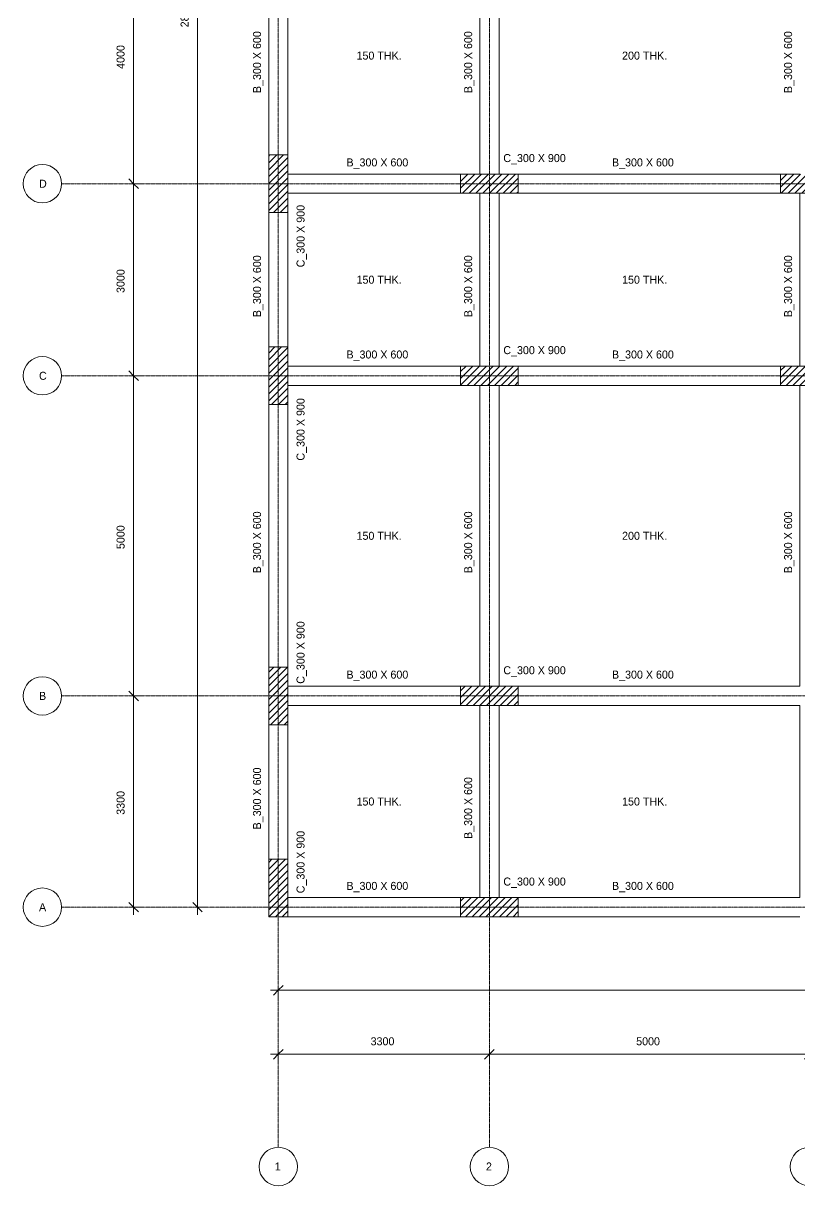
# Model space of a CAD drawing. Header units: millimetres. Extents: x -4286 to 30252, y -4651 to 32254.
# Drawn here: x -4286 to 7850, y -4651 to 13506 of the extents above; entities that cross this region are included whole.
import ezdxf

# ---------------------------------------------------------------- set-up
doc = ezdxf.new("R2010")
doc.units = ezdxf.units.MM
doc.linetypes.add('Grid Line', pattern=[22.225, 12.7, -3.175, 3.175, -3.175])
for name, color, linetype, lineweight in [('A-ANNO-DIMS', 211, 'Continuous', 9), ('A-ANNO-DIMS-50', 211, 'Continuous', 9), ('A-FLOR', 192, 'Continuous', 18), ('A-FLOR-IDEN', 11, 'Continuous', 9), ('S-BEAM', 12, 'Continuous', 18), ('S-BEAM-IDEN', 2, 'Continuous', 9), ('S-COLS', 52, 'Continuous', 18), ('S-COLS-IDEN', 171, 'Continuous', 9), ('S-GRID', 1, 'Continuous', 9), ('S-GRID-IDEN', 1, 'Continuous', 9)]:
    doc.layers.add(name, color=color, linetype=linetype, lineweight=lineweight)
doc.styles.add('JetBrains Mono', font='JetBrainsMono-VariableFont_wght.ttf', dxfattribs={"height": 125})
doc.dimstyles.new('Diagonal_-_2_5mm_JetBrains_Mono', dxfattribs={"dimscale": 304.8, "dimtxt": 176.918969, "dimasz": 0.492126, "dimexe": 0.393701, "dimexo": 0.246063, "dimgap": 0.287073, "dimtad": 1, "dimdec": 0, "dimzin": 0, "dimdsep": 46, "dimtxsty": 'JetBrains Mono', "dimblk1": 'OBLIQUE', "dimblk2": 'OBLIQUE', "dimsah": 1, "dimcen": 0.09, "dimdle": 0.393701, "dimazin": 0, "dimtfac": 1, "dimtdec": 4, "dimtix": 1, "dimtmove": 0, "dimatfit": 3, "dimfxl": 1, "dimtvp": 1, "dimtfill": 1, "dimtolj": 1, "dimtzin": 0, "dimarcsym": 2})
pattern_1 = [(45, (0, 0), (-53.033, 53.033), [])]

# ---------------------------------------------------------------- blocks, each defined once
blk = doc.blocks.new('Grid - M_Grid Head - Circle-24584-01 1st Floor Lvl_')
at = {"layer": 'S-GRID-IDEN'}
blk.add_circle((0, 0), 6, dxfattribs=at)
blk = doc.blocks.new('DIMBLOCK1-01 1st Floor Lvl_')
at = {"layer": 'A-ANNO-DIMS-50', "lineweight": 35, "transparency": 16777216}
for p, q in [((-300, -2597), (-225, -2522)), ((3000, -2597), (3075, -2522)), ((-300, -2597), (-375, -2672)), ((3000, -2597), (2925, -2672))]:
    blk.add_line(p, q, dxfattribs=at)
at = {"layer": 'A-ANNO-DIMS-50', "transparency": 16777216}
for p, q in [((-420, -2597), (3000, -2597)), ((-300, -2597), (-300, -2566)), ((-300, -2597), (-300, -2717)), ((3000, -2597), (3000, -2566)), ((3000, -2597), (3000, -2717))]:
    blk.add_line(p, q, dxfattribs=at)
at = {"layer": 'A-ANNO-DIMS-50', "color": 0, "transparency": 16777216, "insert": (1143, -2332), "char_height": 125, "width": 496.29, "attachment_point": 1, "line_spacing_factor": 1.102871, "style": 'JetBrains Mono', "bg_fill": 3, "box_fill_scale": 1.25, "bg_fill_color": 9, "bg_fill_true_color": 13158600, "bg_fill_transparency": 0}
blk.add_mtext('3300', dxfattribs=at)
blk = doc.blocks.new('_Oblique')
at = {"color": 0, "linetype": 'ByBlock', "lineweight": -2}
blk.add_line((-0.5, -0.5), (0.5, 0.5), dxfattribs=at)
blk = doc.blocks.new('DIMBLOCK2-01 1st Floor Lvl_')
at = {"layer": 'A-ANNO-DIMS-50', "lineweight": 35, "transparency": 16777216}
for p, q in [((3000, -2597), (3075, -2522)), ((8000, -2597), (8075, -2522)), ((3000, -2597), (2925, -2672)), ((8000, -2597), (7925, -2672))]:
    blk.add_line(p, q, dxfattribs=at)
at = {"layer": 'A-ANNO-DIMS-50', "transparency": 16777216}
for p, q in [((3000, -2597), (3000, -2566)), ((3000, -2597), (8000, -2597)), ((3000, -2597), (3000, -2717)), ((8000, -2597), (8000, -2566)), ((8000, -2597), (8000, -2717))]:
    blk.add_line(p, q, dxfattribs=at)
at = {"layer": 'A-ANNO-DIMS-50', "color": 0, "transparency": 16777216, "insert": (5293, -2332), "char_height": 125, "width": 496.29, "attachment_point": 1, "line_spacing_factor": 1.102871, "style": 'JetBrains Mono', "bg_fill": 3, "box_fill_scale": 1.25, "bg_fill_color": 9, "bg_fill_true_color": 13158600, "bg_fill_transparency": 0}
blk.add_mtext('5000', dxfattribs=at)
blk = doc.blocks.new('DIMBLOCK8-01 1st Floor Lvl_')
at = {"layer": 'A-ANNO-DIMS-50', "lineweight": 35, "transparency": 16777216}
for p, q in [((-2562, 3000), (-2637, 3075)), ((-2562, 3000), (-2487, 2925)), ((-2562, -300), (-2637, -225)), ((-2562, -300), (-2487, -375))]:
    blk.add_line(p, q, dxfattribs=at)
at = {"layer": 'A-ANNO-DIMS-50', "transparency": 16777216}
for p, q in [((-2562, 3000), (-2593, 3000)), ((-2562, -420), (-2562, 3000)), ((-2562, 3000), (-2442, 3000)), ((-2562, -300), (-2593, -300)), ((-2562, -300), (-2442, -300))]:
    blk.add_line(p, q, dxfattribs=at)
at = {"layer": 'A-ANNO-DIMS-50', "color": 0, "transparency": 16777216, "insert": (-2827, 1143), "char_height": 125, "width": 496.29, "attachment_point": 1, "rotation": 90, "line_spacing_factor": 1.102871, "style": 'JetBrains Mono', "bg_fill": 3, "box_fill_scale": 1.25, "bg_fill_color": 9, "bg_fill_true_color": 13158600, "bg_fill_transparency": 0}
blk.add_mtext('3300', dxfattribs=at)
blk = doc.blocks.new('DIMBLOCK9-01 1st Floor Lvl_')
at = {"layer": 'A-ANNO-DIMS-50', "lineweight": 35, "transparency": 16777216}
for p, q in [((-2562, 8000), (-2637, 8075)), ((-2562, 8000), (-2487, 7925)), ((-2562, 3000), (-2637, 3075)), ((-2562, 3000), (-2487, 2925))]:
    blk.add_line(p, q, dxfattribs=at)
at = {"layer": 'A-ANNO-DIMS-50', "transparency": 16777216}
for p, q in [((-2562, 8000), (-2593, 8000)), ((-2562, 3000), (-2562, 8000)), ((-2562, 8000), (-2442, 8000)), ((-2562, 3000), (-2593, 3000)), ((-2562, 3000), (-2442, 3000))]:
    blk.add_line(p, q, dxfattribs=at)
at = {"layer": 'A-ANNO-DIMS-50', "color": 0, "transparency": 16777216, "insert": (-2827, 5293), "char_height": 125, "width": 496.29, "attachment_point": 1, "rotation": 90, "line_spacing_factor": 1.102871, "style": 'JetBrains Mono', "bg_fill": 3, "box_fill_scale": 1.25, "bg_fill_color": 9, "bg_fill_true_color": 13158600, "bg_fill_transparency": 0}
blk.add_mtext('5000', dxfattribs=at)
blk = doc.blocks.new('DIMBLOCK10-01 1st Floor Lvl_')
at = {"layer": 'A-ANNO-DIMS-50', "lineweight": 35, "transparency": 16777216}
for p, q in [((-2562, 11000), (-2637, 11075)), ((-2562, 11000), (-2487, 10925)), ((-2562, 8000), (-2637, 8075)), ((-2562, 8000), (-2487, 7925))]:
    blk.add_line(p, q, dxfattribs=at)
at = {"layer": 'A-ANNO-DIMS-50', "transparency": 16777216}
for p, q in [((-2562, 11000), (-2593, 11000)), ((-2562, 8000), (-2562, 11000)), ((-2562, 11000), (-2442, 11000)), ((-2562, 8000), (-2593, 8000)), ((-2562, 8000), (-2442, 8000))]:
    blk.add_line(p, q, dxfattribs=at)
at = {"layer": 'A-ANNO-DIMS-50', "color": 0, "transparency": 16777216, "insert": (-2827, 9293), "char_height": 125, "width": 496.29, "attachment_point": 1, "rotation": 90, "line_spacing_factor": 1.102871, "style": 'JetBrains Mono', "bg_fill": 3, "box_fill_scale": 1.25, "bg_fill_color": 9, "bg_fill_true_color": 13158600, "bg_fill_transparency": 0}
blk.add_mtext('3000', dxfattribs=at)
blk = doc.blocks.new('DIMBLOCK11-01 1st Floor Lvl_')
at = {"layer": 'A-ANNO-DIMS-50', "lineweight": 35, "transparency": 16777216}
for p, q in [((-2562, 15000), (-2637, 15075)), ((-2562, 15000), (-2487, 14925)), ((-2562, 11000), (-2637, 11075)), ((-2562, 11000), (-2487, 10925))]:
    blk.add_line(p, q, dxfattribs=at)
at = {"layer": 'A-ANNO-DIMS-50', "transparency": 16777216}
for p, q in [((-2562, 15000), (-2593, 15000)), ((-2562, 11000), (-2562, 15000)), ((-2562, 15000), (-2442, 15000)), ((-2562, 11000), (-2593, 11000)), ((-2562, 11000), (-2442, 11000))]:
    blk.add_line(p, q, dxfattribs=at)
at = {"layer": 'A-ANNO-DIMS-50', "color": 0, "transparency": 16777216, "insert": (-2827, 12793), "char_height": 125, "width": 496.29, "attachment_point": 1, "rotation": 90, "line_spacing_factor": 1.102871, "style": 'JetBrains Mono', "bg_fill": 3, "box_fill_scale": 1.25, "bg_fill_color": 9, "bg_fill_true_color": 13158600, "bg_fill_transparency": 0}
blk.add_mtext('4000', dxfattribs=at)
blk = doc.blocks.new('DIMBLOCK16-01 1st Floor Lvl_')
at = {"layer": 'A-ANNO-DIMS-50', "transparency": 16777216}
for p, q in [((-1562, -420), (-1562, 27820)), ((-1562, 27700), (-1593, 27700)), ((-1562, 27700), (-1442, 27700)), ((-1562, -300), (-1593, -300)), ((-1562, -300), (-1442, -300))]:
    blk.add_line(p, q, dxfattribs=at)
at = {"layer": 'A-ANNO-DIMS-50', "lineweight": 35, "transparency": 16777216}
for p, q in [((-1562, 27700), (-1637, 27775)), ((-1562, 27700), (-1487, 27625)), ((-1562, -300), (-1637, -225)), ((-1562, -300), (-1487, -375))]:
    blk.add_line(p, q, dxfattribs=at)
at = {"layer": 'A-ANNO-DIMS-50', "color": 0, "transparency": 16777216, "insert": (-1827, 13442), "char_height": 125, "width": 620.37, "attachment_point": 1, "rotation": 90, "line_spacing_factor": 1.102871, "style": 'JetBrains Mono', "bg_fill": 3, "box_fill_scale": 1.25, "bg_fill_color": 9, "bg_fill_true_color": 13158600, "bg_fill_transparency": 0}
blk.add_mtext('28000', dxfattribs=at)
blk = doc.blocks.new('DIMBLOCK17-01 1st Floor Lvl_')
at = {"layer": 'A-ANNO-DIMS-50', "transparency": 16777216}
for p, q in [((-420, -1597), (28420, -1597)), ((-300, -1597), (-300, -1566)), ((-300, -1597), (-300, -1717)), ((28300, -1597), (28300, -1566)), ((28300, -1597), (28300, -1717))]:
    blk.add_line(p, q, dxfattribs=at)
at = {"layer": 'A-ANNO-DIMS-50', "lineweight": 35, "transparency": 16777216}
for p, q in [((-300, -1597), (-375, -1672)), ((-300, -1597), (-225, -1522)), ((28300, -1597), (28225, -1672)), ((28300, -1597), (28375, -1522))]:
    blk.add_line(p, q, dxfattribs=at)
at = {"layer": 'A-ANNO-DIMS-50', "color": 0, "transparency": 16777216, "insert": (13742, -1332), "char_height": 125, "width": 620.37, "attachment_point": 1, "line_spacing_factor": 1.102871, "style": 'JetBrains Mono', "bg_fill": 3, "box_fill_scale": 1.25, "bg_fill_color": 9, "bg_fill_true_color": 13158600, "bg_fill_transparency": 0}
blk.add_mtext('28600', dxfattribs=at)

msp = doc.modelspace()

# ---------------------------------------------------------------- hatches: boundary and pattern name
at = {"layer": 'S-COLS'}
h = msp.add_hatch(dxfattribs=at)
h.set_pattern_fill('FP_1', color=8, style=0, pattern_type=2)
h.set_pattern_definition(pattern_1)
h.paths.add_polyline_path([(-150, 10550), (-150, 11450), (-450, 11450), (-450, 10550)])
h = msp.add_hatch(dxfattribs=at)
h.set_pattern_fill('FP_1', color=8, style=0, pattern_type=2)
h.set_pattern_definition(pattern_1)
h.paths.add_polyline_path([(3450, 10850), (3450, 11150), (2550, 11150), (2550, 10850), (3150, 10850)])
h = msp.add_hatch(dxfattribs=at)
h.set_pattern_fill('FP_1', color=8, style=0, pattern_type=2)
h.set_pattern_definition(pattern_1)
h.paths.add_polyline_path([(8150, 10850), (8450, 10850), (8450, 11150), (7550, 11150), (7550, 10850), (7850, 10850)])
h = msp.add_hatch(dxfattribs=at)
h.set_pattern_fill('FP_1', color=8, style=0, pattern_type=2)
h.set_pattern_definition(pattern_1)
h.paths.add_polyline_path([(-150, 7550), (-150, 8450), (-450, 8450), (-450, 7550)])
h = msp.add_hatch(dxfattribs=at)
h.set_pattern_fill('FP_1', color=8, style=0, pattern_type=2)
h.set_pattern_definition(pattern_1)
h.paths.add_polyline_path([(3450, 7850), (3450, 8150), (2550, 8150), (2550, 7850), (3150, 7850)])
h = msp.add_hatch(dxfattribs=at)
h.set_pattern_fill('FP_1', color=8, style=0, pattern_type=2)
h.set_pattern_definition(pattern_1)
h.paths.add_polyline_path([(8450, 7850), (8450, 8150), (7550, 8150), (7550, 7850), (8150, 7850)])
h = msp.add_hatch(dxfattribs=at)
h.set_pattern_fill('FP_1', color=8, style=0, pattern_type=2)
h.set_pattern_definition(pattern_1)
h.paths.add_polyline_path([(-150, 2550), (-150, 3450), (-450, 3450), (-450, 2550)])
h = msp.add_hatch(dxfattribs=at)
h.set_pattern_fill('FP_1', color=8, style=0, pattern_type=2)
h.set_pattern_definition(pattern_1)
h.paths.add_polyline_path([(3450, 2850), (3450, 3150), (2550, 3150), (2550, 2850), (3150, 2850)])
h = msp.add_hatch(dxfattribs=at)
h.set_pattern_fill('FP_1', color=8, style=0, pattern_type=2)
h.set_pattern_definition(pattern_1)
h.paths.add_polyline_path([(-150, -450), (-150, 450), (-450, 450), (-450, -450)])
h = msp.add_hatch(dxfattribs=at)
h.set_pattern_fill('FP_1', color=8, style=0, pattern_type=2)
h.set_pattern_definition(pattern_1)
h.paths.add_polyline_path([(3450, -450), (3450, -150), (2550, -150), (2550, -450)])

# ---------------------------------------------------------------- linework, layer by layer
at = {"layer": 'A-FLOR'}
for p, q in [((-150, 14850), (-150, 11150)), ((2850, 11150), (2850, 14850)), ((3150, 14850), (3150, 11150)), ((-150, 11150), (2850, 11150)), ((3150, 11150), (7850, 11150)), ((2850, 10850), (-150, 10850)), ((-150, 10850), (-150, 8150)), ((2850, 8150), (2850, 10850)), ((7850, 10850), (3150, 10850)), ((3150, 10850), (3150, 8150)), ((7850, 8150), (7850, 10850)), ((-150, 8150), (2850, 8150)), ((3150, 8150), (7850, 8150)), ((2850, 7850), (-150, 7850)), ((-150, 7850), (-150, 3150)), ((2850, 3150), (2850, 7850)), ((7850, 7850), (3150, 7850)), ((3150, 7850), (3150, 3150)), ((7850, 3150), (7850, 7850)), ((-150, 3150), (2850, 3150)), ((3150, 3150), (7850, 3150)), ((2850, 2850), (-150, 2850)), ((-150, 2850), (-150, -150)), ((2850, -150), (2850, 2850)), ((7850, 2850), (3150, 2850)), ((3150, 2850), (3150, -150)), ((7850, -150), (7850, 2850)), ((-150, -150), (2850, -150)), ((3150, -150), (7850, -150))]:
    msp.add_line(p, q, dxfattribs=at)
at = {"layer": 'S-BEAM'}
for p, q in [((2850, 14850), (2850, 11150)), ((3150, 11150), (3150, 14850)), ((-450, 14550), (-450, 11450)), ((-150, 11450), (-150, 14550)), ((-450, 11450), (-150, 11450)), ((-150, 11150), (-150, 10850)), ((2550, 11150), (-150, 11150)), ((2550, 10850), (2550, 11150)), ((2850, 11150), (3150, 11150)), ((3450, 11150), (3450, 10850)), ((7550, 11150), (3450, 11150)), ((7550, 10850), (7550, 11150)), ((-150, 10850), (2550, 10850)), ((3150, 10850), (2850, 10850)), ((2850, 10850), (2850, 8150)), ((3150, 8150), (3150, 10850)), ((3450, 10850), (7550, 10850)), ((-150, 10550), (-450, 10550)), ((-450, 10550), (-450, 8450)), ((-150, 8450), (-150, 10550)), ((-450, 8450), (-150, 8450)), ((-150, 8150), (-150, 7850)), ((2550, 8150), (-150, 8150)), ((2550, 7850), (2550, 8150)), ((2850, 8150), (3150, 8150)), ((3450, 8150), (3450, 7850)), ((7550, 8150), (3450, 8150)), ((7550, 7850), (7550, 8150)), ((-150, 7850), (2550, 7850)), ((3150, 7850), (2850, 7850)), ((2850, 7850), (2850, 3150)), ((3150, 3150), (3150, 7850)), ((3450, 7850), (7550, 7850)), ((-150, 7550), (-450, 7550)), ((-450, 7550), (-450, 3450)), ((-150, 3450), (-150, 7550)), ((-450, 3450), (-150, 3450)), ((-150, 3150), (-150, 2850)), ((2550, 3150), (-150, 3150)), ((2550, 2850), (2550, 3150)), ((2850, 3150), (3150, 3150)), ((3450, 3150), (3450, 2850)), ((7850, 3150), (3450, 3150)), ((-150, 2850), (2550, 2850)), ((3150, 2850), (2850, 2850)), ((2850, 2850), (2850, -150)), ((3150, -150), (3150, 2850)), ((3450, 2850), (7850, 2850)), ((-150, 2550), (-450, 2550)), ((-450, 2550), (-450, 450)), ((-150, 450), (-150, 2550)), ((-450, 450), (-150, 450)), ((-150, -150), (-150, -450)), ((2550, -150), (-150, -150)), ((2550, -450), (2550, -150)), ((2850, -150), (3150, -150)), ((3450, -150), (3450, -450)), ((7850, -150), (3450, -150)), ((-150, -450), (2550, -450)), ((3450, -450), (7850, -450))]:
    msp.add_line(p, q, dxfattribs=at)
at = {"layer": 'S-COLS'}
for p, q in [((-450, 11450), (-150, 11450)), ((-450, 10550), (-450, 11450)), ((-150, 11450), (-150, 11150)), ((-150, 11150), (-150, 10850)), ((2550, 11150), (2850, 11150)), ((2550, 10850), (2550, 11150)), ((2850, 11150), (3150, 11150)), ((3150, 11150), (3450, 11150)), ((3450, 11150), (3450, 10850)), ((7550, 11150), (7850, 11150)), ((7550, 10850), (7550, 11150)), ((-150, 10850), (-150, 10550)), ((2850, 10850), (2550, 10850)), ((3150, 10850), (2850, 10850)), ((3450, 10850), (3150, 10850)), ((7850, 10850), (7550, 10850)), ((8150, 10850), (7850, 10850)), ((-150, 10550), (-450, 10550)), ((-450, 8450), (-150, 8450)), ((-450, 7550), (-450, 8450)), ((-150, 8450), (-150, 8150)), ((-150, 8150), (-150, 7850)), ((2550, 8150), (2850, 8150)), ((2550, 7850), (2550, 8150)), ((2850, 8150), (3150, 8150)), ((3150, 8150), (3450, 8150)), ((3450, 8150), (3450, 7850)), ((7550, 8150), (7850, 8150)), ((7550, 7850), (7550, 8150)), ((7850, 8150), (8150, 8150)), ((-150, 7850), (-150, 7550)), ((2850, 7850), (2550, 7850)), ((3150, 7850), (2850, 7850)), ((3450, 7850), (3150, 7850)), ((7850, 7850), (7550, 7850)), ((8150, 7850), (7850, 7850)), ((-150, 7550), (-450, 7550)), ((-450, 3450), (-150, 3450)), ((-450, 2550), (-450, 3450)), ((-150, 3450), (-150, 3150)), ((-150, 3150), (-150, 2850)), ((2550, 3150), (2850, 3150)), ((2550, 2850), (2550, 3150)), ((2850, 3150), (3150, 3150)), ((3150, 3150), (3450, 3150)), ((3450, 3150), (3450, 2850)), ((-150, 2850), (-150, 2550)), ((2850, 2850), (2550, 2850)), ((3150, 2850), (2850, 2850)), ((3450, 2850), (3150, 2850)), ((-150, 2550), (-450, 2550)), ((-450, 450), (-150, 450)), ((-450, -450), (-450, 450)), ((-150, 450), (-150, -150)), ((-150, -150), (-150, -450)), ((2550, -150), (2850, -150)), ((2550, -450), (2550, -150)), ((2850, -150), (3150, -150)), ((3150, -150), (3450, -150)), ((3450, -150), (3450, -450)), ((-150, -450), (-450, -450)), ((3450, -450), (2550, -450))]:
    msp.add_line(p, q, dxfattribs=at)
at = {"layer": 'S-GRID', "linetype": 'Grid Line'}
for p, q in [((-300, 30181.3), (-300, -4050.9)), ((3000, 30181.3), (3000, -4050.9)), ((30252.4, 11000), (-3685.8, 11000)), ((30252.4, 8000), (-3685.8, 8000)), ((30252.4, 3000), (-3685.8, 3000)), ((30252.4, -300), (-3685.8, -300))]:
    msp.add_line(p, q, dxfattribs=at)

# ---------------------------------------------------------------- block references
at = {"layer": 'S-GRID-IDEN', "xscale": 49.99999999999998, "yscale": 49.99999999999998, "zscale": 49.99999999999998}
for p, rotation in [((-3985.8, 11000), 89.99999999999982), ((-3985.8, 8000), 89.99999999999982), ((-3985.8, 3000), 89.99999999999982), ((-3985.8, -300), 89.99999999999982), ((-300, -4350.9), 180), ((3000, -4350.9), 180), ((8000, -4350.9), 180)]:
    msp.add_blockref('Grid - M_Grid Head - Circle-24584-01 1st Floor Lvl_', p, dxfattribs=dict(at, rotation=rotation))

# ---------------------------------------------------------------- texts
at = {"layer": 'A-FLOR-IDEN', "char_height": 125, "width": 1026.16, "attachment_point": 1, "style": 'JetBrains Mono'}
for s, insert in [('150 THK.', (923.1, 13063)), ('200 THK.', (5073.1, 13063)), ('150 THK.', (923.1, 9563)), ('150 THK.', (5073.1, 9563)), ('150 THK.', (923.1, 5563)), ('200 THK.', (5073.1, 5563)), ('150 THK.', (923.1, 1413)), ('150 THK.', (5073.1, 1413))]:
    msp.add_mtext(s, dxfattribs=dict(at, insert=insert))
at = {"layer": 'S-BEAM-IDEN', "char_height": 125, "width": 1410.97, "attachment_point": 1, "rotation": 90, "style": 'JetBrains Mono'}
for insert in [(-694.8, 12415.1), (2605.2, 12415.1), (7605.2, 12415.1), (-694.8, 8915.1), (2605.2, 8915.1), (7605.2, 8915.1), (-694.8, 4915.1), (2605.2, 4915.1), (7605.2, 4915.1), (-694.8, 915.1), (2605.2, 765.1)]:
    msp.add_mtext('B_300 X 600', dxfattribs=dict(at, insert=insert))
at = {"layer": 'S-BEAM-IDEN', "char_height": 125, "width": 1410.97, "attachment_point": 1, "style": 'JetBrains Mono'}
for insert in [(765.1, 11394.8), (4915.1, 11394.8), (765.1, 8394.8), (4915.1, 8394.8), (765.1, 3394.8), (4915.1, 3394.8), (765.1, 94.8), (4915.1, 94.8)]:
    msp.add_mtext('B_300 X 600', dxfattribs=dict(at, insert=insert))
at = {"layer": 'S-COLS-IDEN', "char_height": 125, "width": 1410.97, "attachment_point": 1, "style": 'JetBrains Mono'}
for insert in [(3217, 11462.7), (3217, 8462.7), (3217, 3462.7), (3217, 162.7)]:
    msp.add_mtext('C_300 X 900', dxfattribs=dict(at, insert=insert))
at = {"layer": 'S-COLS-IDEN', "char_height": 125, "width": 1410.97, "attachment_point": 1, "rotation": 90, "style": 'JetBrains Mono'}
for insert in [(-14.2, 9693), (-14.2, 6674.7), (-14.2, 3189.4), (-14.2, -83)]:
    msp.add_mtext('C_300 X 900', dxfattribs=dict(at, insert=insert))

# ---------------------------------------------------------------- next in the draw order: texts
at = {"layer": 'S-GRID-IDEN', "char_height": 125, "width": 128.27, "attachment_point": 1, "style": 'JetBrains Mono', "bg_fill": 3, "box_fill_scale": 1.25, "bg_fill_color": 9, "bg_fill_true_color": 13158600, "bg_fill_transparency": 0}
for s, insert in [('D', (-4039.1, 11062.1)), ('C', (-4039.1, 8062.1)), ('B', (-4039.1, 3062.1)), ('A', (-4039.1, -237.9)), ('1', (-354.4, -4287.5)), ('2', (2945.6, -4287.5))]:
    msp.add_mtext(s, dxfattribs=dict(at, insert=insert))

# ---------------------------------------------------------------- next in the draw order: dimensions: what is measured, and where the dimension line sits
at = {"layer": 'A-ANNO-DIMS'}
for base, p1, p2, override, picture, middle in [((-1561.8, 27700), (-1667.9, -300), (-1667.9, 27700), {"dimpost": '<>', "dimfxl": 28000}, 'DIMBLOCK16-01 1st Floor Lvl_', (-1713.6, 13700)), ((-2561.8, 3000), (-2667.9, -300), (-2667.9, 3000), {"dimpost": '<>', "dimfxl": 3300}, 'DIMBLOCK8-01 1st Floor Lvl_', (-2713.5, 1350))]:
    dim = msp.add_linear_dim(base=base, p1=p1, p2=p2, angle=90, dimstyle='Diagonal_-_2_5mm_JetBrains_Mono', override=override, dxfattribs=at)
    dim.commit()
    dim.dimension.update_dxf_attribs({"geometry": picture, "text_midpoint": middle})
for base, p1, p2, override, picture, middle in [((28300, -1597.3), (-300, -1491.2), (28300, -1491.2), {"dimpost": '<>', "dimfxl": 28600}, 'DIMBLOCK17-01 1st Floor Lvl_', (14000, -1445.5)), ((3000, -2597.3), (-300, -2491.2), (3000, -2491.2), {"dimpost": '<>', "dimfxl": 3300}, 'DIMBLOCK1-01 1st Floor Lvl_', (1350, -2445.6))]:
    dim = msp.add_linear_dim(base=base, p1=p1, p2=p2, dimstyle='Diagonal_-_2_5mm_JetBrains_Mono', override=override, dxfattribs=at)
    dim.commit()
    dim.dimension.update_dxf_attribs({"geometry": picture, "text_midpoint": middle})

# ---------------------------------------------------------------- next in the draw order: dimensions: what is measured, and where the dimension line sits
dim = msp.add_linear_dim(base=(-2561.8, 8000), p1=(-2667.9, 3000), p2=(-2667.9, 8000), angle=90, dimstyle='Diagonal_-_2_5mm_JetBrains_Mono', override={"dimpost": '<>', "dimfxl": 5000}, dxfattribs=at)
dim.commit()
dim.dimension.update_dxf_attribs({"geometry": 'DIMBLOCK9-01 1st Floor Lvl_', "text_midpoint": (-2713.5, 5500)})
dim = msp.add_linear_dim(base=(8000, -2597.3), p1=(3000, -2491.2), p2=(8000, -2491.2), dimstyle='Diagonal_-_2_5mm_JetBrains_Mono', override={"dimpost": '<>', "dimfxl": 5000}, dxfattribs=at)
dim.commit()
dim.dimension.update_dxf_attribs({"geometry": 'DIMBLOCK2-01 1st Floor Lvl_', "text_midpoint": (5500, -2445.6)})

# ---------------------------------------------------------------- next in the draw order: dimensions: what is measured, and where the dimension line sits
dim = msp.add_linear_dim(base=(-2561.8, 11000), p1=(-2667.9, 8000), p2=(-2667.9, 11000), angle=90, dimstyle='Diagonal_-_2_5mm_JetBrains_Mono', override={"dimpost": '<>', "dimfxl": 3000}, dxfattribs=at)
dim.commit()
dim.dimension.update_dxf_attribs({"geometry": 'DIMBLOCK10-01 1st Floor Lvl_', "text_midpoint": (-2713.5, 9500)})

# ---------------------------------------------------------------- next in the draw order: dimensions: what is measured, and where the dimension line sits
dim = msp.add_linear_dim(base=(-2561.8, 15000), p1=(-2667.9, 11000), p2=(-2667.9, 15000), angle=90, dimstyle='Diagonal_-_2_5mm_JetBrains_Mono', override={"dimpost": '<>', "dimfxl": 4000}, dxfattribs=at)
dim.commit()
dim.dimension.update_dxf_attribs({"geometry": 'DIMBLOCK11-01 1st Floor Lvl_', "text_midpoint": (-2713.5, 13000)})

doc.saveas('drawing.dxf')
